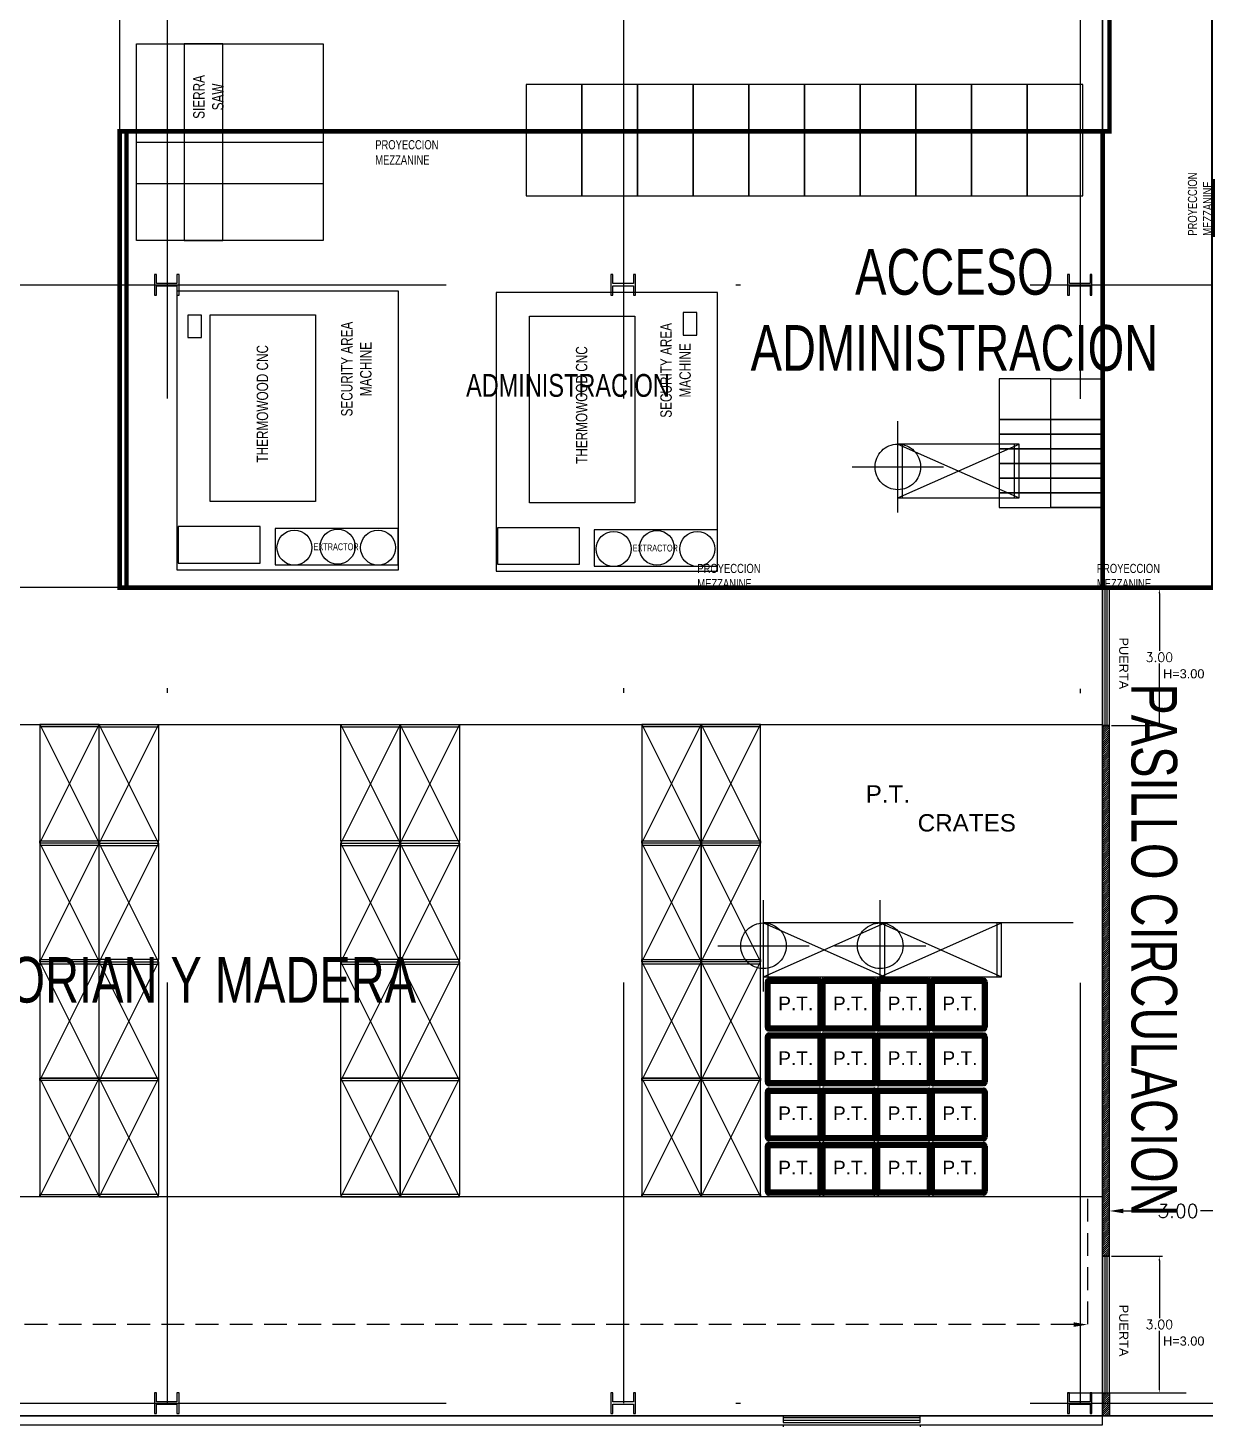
# Model space of a CAD drawing. Header units: millimetres. Extents: x 1263 to 3002, y 1308 to 2683.
# Drawn here: x 1638.27 to 1664.08, y 1352.96 to 1383.45 of the extents above; entities that cross this region are included whole.
import ezdxf

# ---------------------------------------------------------------- set-up
doc = ezdxf.new("R2010")
doc.units = ezdxf.units.MM
doc.header["$PDMODE"] = 34
for name, pattern in [('ACAD_ISO02W100', [15, 12, -3]), ('DASHDOT', [25.4, 12.7, -6.35, 0, -6.35]), ('DASHED2', [0.375, 0.25, -0.125])]:
    doc.linetypes.add(name, pattern=pattern)
for name, color, linetype in [('1- 2', 223, 'Continuous'), ('1- muro de carga', 5, 'Continuous'), ('DIM GENERAL', 1, 'Continuous'), ('ejes', 140, 'DASHDOT'), ('LINEA LIMITE DE ZONIFICACION', 2, 'Continuous'), ('LINEA PROYECCION', 1, 'DASHED2')]:
    doc.layers.add(name, color=color, linetype=linetype)
doc.styles.add('ARRAY BASE$0$Standard', font='arial.ttf')
doc.styles.get("Standard").update_dxf_attribs({"font": 'arial.ttf'})
doc.styles.add('TEXTO GENERAL', font='swissc.ttf', dxfattribs={"width": 0.9, "height": 1})
doc.styles.add('TEXTOS', font='romans.shx')
doc.dimstyles.new('DIM-75P', dxfattribs={"dimtxt": 0.3, "dimasz": 0.3, "dimexe": 0.0675, "dimexo": 0.0468, "dimgap": 0.0375, "dimtad": 0, "dimtih": 1, "dimtoh": 1, "dimzin": 0, "dimdsep": 46, "dimtxsty": 'TEXTOS', "dimcen": 0.3, "dimclrd": 1, "dimclre": 1, "dimclrt": 2, "dimadec": 0, "dimazin": 0, "dimtfac": 1, "dimtmove": 1, "dimatfit": 3, "dimldrblk": 'flecha', "dimfxl": 0.045, "dimtolj": 1, "dimtzin": 0, "dimlwd": -1, "dimlwe": -1, "dimarcsym": 0})

# ---------------------------------------------------------------- blocks, each defined once
blk = doc.blocks.new('malla1x1')
at = {"color": 1, "linetype": 'Continuous', "ltscale": 0.01}
blk.add_lwpolyline([(80.173, 79.605), (0, 79.605), (0, 0), (101.556, 0)], close=True, dxfattribs=at)
blk = doc.blocks.new('planta conjunto')
blk.add_lwpolyline([(121.082, 18.35), (121.082, 18.35)])
at = {"layer": '1- 2', "lineweight": 25}
for points in [[(100.79, 25.012), (100.34, 25.012), (100.34, 25.209), (100.3, 25.209), (100.3, 24.759), (100.34, 24.759), (100.34, 24.964), (100.79, 24.964), (100.79, 24.759), (100.837, 24.759), (100.837, 25.209), (100.79, 25.209), (100.79, 25.012)], [(100.79, 25.012), (100.34, 25.012), (100.34, 25.209), (100.3, 25.209), (100.3, 24.759), (100.34, 24.759), (100.34, 24.964), (100.79, 24.964), (100.79, 24.759), (100.837, 24.759), (100.837, 25.209), (100.79, 25.209), (100.79, 25.012)], [(110.798, 25.012), (110.348, 25.012), (110.348, 25.209), (110.3, 25.209), (110.3, 24.759), (110.348, 24.759), (110.348, 24.964), (110.798, 24.964), (110.798, 24.759), (110.845, 24.759), (110.845, 25.209), (110.798, 25.209), (110.798, 25.012)], [(110.798, 25.012), (110.348, 25.012), (110.348, 25.209), (110.3, 25.209), (110.3, 24.759), (110.348, 24.759), (110.348, 24.964), (110.798, 24.964), (110.798, 24.759), (110.845, 24.759), (110.845, 25.209), (110.798, 25.209), (110.798, 25.012)], [(120.806, 25.012), (120.356, 25.012), (120.356, 25.209), (120.308, 25.209), (120.308, 24.759), (120.356, 24.759), (120.356, 24.964), (120.806, 24.964), (120.806, 24.759), (120.845, 24.759), (120.845, 25.209), (120.806, 25.209), (120.806, 25.012)], [(120.806, 25.012), (120.356, 25.012), (120.356, 25.209), (120.308, 25.209), (120.308, 24.759), (120.356, 24.759), (120.356, 24.964), (120.806, 24.964), (120.806, 24.759), (120.845, 24.759), (120.845, 25.209), (120.806, 25.209), (120.806, 25.012)], [(100.79, 0.502), (100.34, 0.502), (100.34, 0.699), (100.3, 0.699), (100.3, 0.249), (100.34, 0.249), (100.34, 0.454), (100.79, 0.454), (100.79, 0.249), (100.837, 0.249), (100.837, 0.699), (100.79, 0.699), (100.79, 0.502)], [(100.79, 0.502), (100.34, 0.502), (100.34, 0.699), (100.3, 0.699), (100.3, 0.249), (100.34, 0.249), (100.34, 0.454), (100.79, 0.454), (100.79, 0.249), (100.837, 0.249), (100.837, 0.699), (100.79, 0.699), (100.79, 0.502)], [(110.798, 0.502), (110.348, 0.502), (110.348, 0.699), (110.3, 0.699), (110.3, 0.249), (110.348, 0.249), (110.348, 0.454), (110.798, 0.454), (110.798, 0.249), (110.845, 0.249), (110.845, 0.699), (110.798, 0.699), (110.798, 0.502)], [(110.798, 0.502), (110.348, 0.502), (110.348, 0.699), (110.3, 0.699), (110.3, 0.249), (110.348, 0.249), (110.348, 0.454), (110.798, 0.454), (110.798, 0.249), (110.845, 0.249), (110.845, 0.699), (110.798, 0.699), (110.798, 0.502)], [(120.806, 0.502), (120.356, 0.502), (120.356, 0.699), (120.308, 0.699), (120.308, 0.249), (120.356, 0.249), (120.356, 0.454), (120.806, 0.454), (120.806, 0.249), (120.845, 0.249), (120.845, 0.699), (120.806, 0.699), (120.806, 0.502)], [(120.806, 0.502), (120.356, 0.502), (120.356, 0.699), (120.308, 0.699), (120.308, 0.249), (120.356, 0.249), (120.356, 0.454), (120.806, 0.454), (120.806, 0.249), (120.845, 0.249), (120.845, 0.699), (120.806, 0.699), (120.806, 0.502)]]:
    blk.add_lwpolyline(points, dxfattribs=at)
at = {"layer": '1- muro de carga', "lineweight": 25}
blk.add_lwpolyline([(6.09, 0.197), (0.197, 0.197), (0.197, 79.803), (140.923, 79.803), (162.306, 0.197), (7.291, 0.197)], dxfattribs=at)
at = {"layer": 'ejes'}
for p, q in [((100.578, 86.192), (100.578, 0.474)), ((110.578, 86.192), (110.578, 0.474)), ((120.586, 86.184), (120.586, 0.474)), ((-8.01, 24.984), (162.449, 24.984)), ((-8.01, 0.474), (162.449, 0.474))]:
    blk.add_line(p, q, dxfattribs=at)
blk.add_blockref('malla1x1', (60.75, 0.197))
blk = doc.blocks.new('*D52')
at = {"layer": 'Defpoints', "color": 0, "ltscale": 0.01, "transparency": 16777216}
for p in [(1.5, 1.243), (-1.5, 0.15), (1.5, 0.15)]:
    blk.add_point(p, dxfattribs=at)
at = {"layer": 'DIM GENERAL', "color": 1, "ltscale": 0.01, "transparency": 16777216}
for p, q in [((-1.5, 0.197), (-1.5, 1.31)), ((-1.4, 1.243), (-0.138, 1.243)), ((1.4, 1.243), (0.137, 1.243)), ((1.5, 0.197), (1.5, 1.31))]:
    blk.add_line(p, q, dxfattribs=at)
for points in [[(-1.4, 1.226), (-1.4, 1.26), (-1.5, 1.243)], [(1.4, 1.226), (1.4, 1.26), (1.5, 1.243)]]:
    blk.add_solid(points, dxfattribs=at)
at = {"layer": 'DIM GENERAL', "color": 2, "ltscale": 0.01, "transparency": 16777216, "insert": (0, 1.243), "char_height": 0.2, "attachment_point": 5, "rotation": 90, "style": 'TEXTOS'}
blk.add_mtext('\\A1;3.00', dxfattribs=at)
blk = doc.blocks.new('flecha')
at = {"ltscale": 6}
for points in [[(-0.02, 0.03), (-0.11, 0.13), (-0.12, 0.05), (-0.12, 0.21)], [(-0.02, -0.03), (-0.11, -0.13), (-0.12, -0.05), (-0.12, -0.21)]]:
    blk.add_hatch(color=256, dxfattribs=at).paths.add_polyline_path(points)
for p, q in [((0.01, -0.02), (-0.14, 0.24)), ((0.01, 0.02), (-0.14, -0.24)), ((-0.13, 0.24), (-0.13, 0.03)), ((-0.13, 0.03), (-0.1, 0.12)), ((0, 0), (-0.1, 0.12)), ((0, 0), (-0.1, -0.12)), ((-0.13, -0.02), (-0.13, -0.24)), ((-0.13, -0.02), (-0.1, -0.12))]:
    blk.add_line(p, q, dxfattribs=at)
for points in [[(-0.02, 0.03), (-0.11, 0.13), (-0.12, 0.05), (-0.12, 0.21)], [(-0.02, -0.03), (-0.11, -0.13), (-0.12, -0.05), (-0.12, -0.21)]]:
    blk.add_lwpolyline(points, close=True, dxfattribs=at)
blk = doc.blocks.new('ARRAY BASE$0$Rack madera')
for p, q in [((0.002, 0.002), (0.002, 1.302)), ((0.002, 1.302), (0.052, 1.302)), ((2.602, 1.302), (0.002, 0.002)), ((0.002, 1.302), (2.602, 0.002)), ((2.552, 1.302), (0.052, 1.302)), ((0.052, 1.302), (0.052, 0.002)), ((2.552, 0.002), (2.552, 1.302)), ((2.602, 1.302), (2.552, 1.302)), ((2.602, 0.002), (2.602, 1.302)), ((0.052, 0.002), (0.002, 0.002)), ((0.052, 0.002), (2.552, 0.002)), ((2.552, 0.002), (2.602, 0.002))]:
    blk.add_line(p, q)
blk = doc.blocks.new('*D90')
at = {"layer": 'Defpoints', "color": 0, "ltscale": 0.01, "transparency": 16777216}
for p in [(1664.981, 1357.519), (1661.981, 1356.531), (1664.981, 1356.086)]:
    blk.add_point(p, dxfattribs=at)
at = {"layer": 'LINEA LIMITE DE ZONIFICACION', "color": 1, "ltscale": 0.01, "transparency": 16777216}
for p, q in [((1661.981, 1356.578), (1661.981, 1357.586)), ((1662.281, 1357.519), (1662.986, 1357.519)), ((1664.681, 1357.519), (1663.975, 1357.519)), ((1664.981, 1356.132), (1664.981, 1357.586))]:
    blk.add_line(p, q, dxfattribs=at)
for points in [[(1662.281, 1357.569), (1662.281, 1357.469), (1661.981, 1357.519)], [(1664.681, 1357.569), (1664.681, 1357.469), (1664.981, 1357.519)]]:
    blk.add_solid(points, dxfattribs=at)
at = {"layer": 'LINEA LIMITE DE ZONIFICACION', "color": 2, "ltscale": 0.01, "transparency": 16777216, "insert": (1663.481, 1357.519), "char_height": 0.3, "attachment_point": 5, "style": 'TEXTOS'}
blk.add_mtext('\\A1;3.00', dxfattribs=at)
blk = doc.blocks.new('*D76')
at = {"layer": 'Defpoints', "color": 0, "ltscale": 2, "transparency": 16777216}
for p in [(1601.831, 1357.832), (1661.498, 1357.832), (1601.831, 1355.029)]:
    blk.add_point(p, dxfattribs=at)
at = {"layer": 'LINEA PROYECCION', "color": 1, "ltscale": 2, "transparency": 16777216}
for p, q in [((1601.831, 1357.785), (1601.831, 1354.962)), ((1661.498, 1357.785), (1661.498, 1354.962)), ((1602.131, 1355.029), (1631.027, 1355.029)), ((1661.198, 1355.029), (1632.302, 1355.029))]:
    blk.add_line(p, q, dxfattribs=at)
for points in [[(1602.131, 1355.079), (1602.131, 1354.979), (1601.831, 1355.029)], [(1661.198, 1355.079), (1661.198, 1354.979), (1661.498, 1355.029)]]:
    blk.add_solid(points, dxfattribs=at)
at = {"layer": 'LINEA PROYECCION', "color": 2, "ltscale": 2, "transparency": 16777216, "insert": (1631.665, 1355.029), "char_height": 0.3, "attachment_point": 5, "style": 'TEXTOS'}
blk.add_mtext('\\A1;59.67', dxfattribs=at)
blk = doc.blocks.new('rack 01')
at = {"linetype": 'ACAD_ISO02W100'}
for p, q in [((2840.012, 2360.036), (2837.352, 2360.036)), ((2837.352, 2360.036), (2837.352, 2358.856)), ((2840.012, 2358.856), (2837.352, 2360.036)), ((2840.012, 2360.036), (2837.352, 2358.856)), ((2837.452, 2360.036), (2837.452, 2358.856)), ((2839.912, 2360.036), (2839.912, 2358.856)), ((2840.012, 2360.036), (2840.012, 2358.856)), ((2837.352, 2358.856), (2840.012, 2358.856))]:
    blk.add_line(p, q, dxfattribs=at)
blk.add_point((2840.012, 2359.356), dxfattribs=at)
blk = doc.blocks.new('P.T.')
at = {"color": 8, "lineweight": 211}
for p, q in [((1.862, 1.893), (1.862, 2.895)), ((1.912, 2.944), (3.012, 2.944)), ((1.912, 1.894), (1.912, 2.894)), ((1.912, 2.894), (3.012, 2.894)), ((3.012, 2.894), (3.012, 1.894)), ((3.062, 2.894), (3.062, 1.894)), ((3.012, 1.844), (1.905, 1.844)), ((3.012, 1.894), (1.912, 1.894))]:
    blk.add_line(p, q, dxfattribs=at)
for centre, start, end in [((1.912, 2.894), 89.4271, 180), ((3.012, 2.894), 359.4271, 90.5729), ((1.912, 1.894), 179.7135, 278.1297), ((3.012, 1.894), 269.9777, 0.5729)]:
    blk.add_arc(centre, 0.05, start, end, dxfattribs=at)
at = {"lineweight": 211, "insert": (2.114, 2.571), "char_height": 0.3, "attachment_point": 1}
blk.add_mtext_dynamic_manual_height_columns('P.T.', width=1.1, gutter_width=12.5, heights=[0], dxfattribs=at)
blk = doc.blocks.new('ARRAY BASE$0$PUERTA TRANSICION')
at = {"color": 1}
for points in [[(-1.5, 0), (1.5, 0), (1.5, 0.15), (-1.5, 0.15)], [(1.5, 0.05), (1.5, 0.1), (-1.5, 0.1), (-1.5, 0.05)]]:
    blk.add_lwpolyline(points, close=True, dxfattribs=at)
at = {"color": 2, "ltscale": 0.01, "insert": (0.263, 1.323), "char_height": 0.2, "attachment_point": 1, "rotation": 90}
blk.add_mtext_dynamic_manual_height_columns('H=3.00', width=0.44515, gutter_width=12.5, heights=[0], dxfattribs=at)
at = {"insert": (-0.529, 0.563), "char_height": 0.2, "attachment_point": 1, "style": 'ARRAY BASE$0$Standard'}
blk.add_mtext_dynamic_manual_height_columns('\\pxqc;PUERTA', width=1.32555, gutter_width=13.918, heights=[0.278], dxfattribs=at)
at = {"layer": 'DIM GENERAL', "ltscale": 0.01}
dim = blk.add_linear_dim(base=(1.5, 1.243), p1=(-1.5, 0.15), p2=(1.5, 0.15), angle=180, dimstyle='DIM-75P', dxfattribs=at)
dim.commit()
dim.dimension.update_dxf_attribs({"geometry": '*D52', "text_midpoint": (0, 1.243)})

msp = doc.modelspace()

# ---------------------------------------------------------------- hatches: boundary and pattern name
at = {"ltscale": 0.01}
h = msp.add_hatch(dxfattribs=at)
h.set_pattern_fill('ANSI31', color=1, scale=0.01)
h.set_pattern_definition([(45, (451.607445, 1314.403202), (-0.0224506403, 0.0224506403), [])])
h.paths.add_polyline_path([(1661.83062, 1356.53079), (1661.98059, 1356.53079), (1661.98059, 1368.15565), (1661.83062, 1368.15565)])
h = msp.add_hatch(dxfattribs=at)
h.set_pattern_fill('ANSI31', color=1, scale=0.01)
h.set_pattern_definition([(45, (451.607445, 1286.58378), (-0.0224506403, 0.0224506403), [])])
h.paths.add_polyline_path([(1661.98059, 1353.02923), (1661.83059, 1353.02923), (1661.83059, 1353.53079), (1661.98059, 1353.53079)])

# ---------------------------------------------------------------- linework, layer by layer
for p, q in [((1661.83059, 1432.83175), (1661.83059, 1353.02923)), ((1661.83059, 1432.83175), (1661.83059, 1353.02923)), ((1640.28213, 1426.18838), (1640.28213, 1371.18175)), ((1640.28213, 1371.18175), (1606.8306, 1371.18175)), ((1661.18767, 1363.83174), (1654.39511, 1363.83174))]:
    msp.add_line(p, q)
for points in [[(1601.83059, 1352.83175), (1661.83062, 1352.83175), (1661.83062, 1432.83175), (1601.83059, 1432.83175)], [(1661.83059, 1408.49176), (1640.28213, 1408.49176), (1640.28213, 1371.18175), (1661.83059, 1371.18175)], [(1640.64806, 1378.78609), (1640.64806, 1383.10209), (1644.74106, 1383.10209), (1644.74106, 1378.78609)], [(1642.54706, 1378.78609), (1642.54706, 1383.10209), (1641.69456, 1383.10209), (1641.69456, 1378.78609)], [(1650.41597, 1382.20513), (1649.19597, 1382.20513), (1649.19597, 1379.76513), (1650.41597, 1379.76513)], [(1651.63597, 1382.20513), (1650.41597, 1382.20513), (1650.41597, 1379.76513), (1651.63597, 1379.76513)], [(1652.85597, 1382.20513), (1651.63597, 1382.20513), (1651.63597, 1379.76513), (1652.85597, 1379.76513)], [(1654.07597, 1382.20513), (1652.85597, 1382.20513), (1652.85597, 1379.76513), (1654.07597, 1379.76513)], [(1655.29597, 1382.20513), (1654.07597, 1382.20513), (1654.07597, 1379.76513), (1655.29597, 1379.76513)], [(1656.51597, 1382.20513), (1655.29597, 1382.20513), (1655.29597, 1379.76513), (1656.51597, 1379.76513)], [(1657.73597, 1382.20513), (1656.51597, 1382.20513), (1656.51597, 1379.76513), (1657.73597, 1379.76513)], [(1658.95597, 1382.20513), (1657.73597, 1382.20513), (1657.73597, 1379.76513), (1658.95597, 1379.76513)], [(1660.17597, 1382.20513), (1658.95597, 1382.20513), (1658.95597, 1379.76513), (1660.17597, 1379.76513)], [(1661.39597, 1382.20513), (1660.17597, 1382.20513), (1660.17597, 1379.76513), (1661.39597, 1379.76513)], [(1640.64806, 1380.03111), (1640.64806, 1380.94409), (1644.74106, 1380.94409), (1644.74106, 1380.03111)], [(1641.53833, 1377.67638), (1641.53833, 1371.56967), (1646.39184, 1371.56967), (1646.39184, 1377.67638)], [(1648.53623, 1377.64837), (1648.53623, 1371.54166), (1653.38974, 1371.54166), (1653.38974, 1377.64837)], [(1642.07883, 1376.65959), (1642.07883, 1377.15459), (1641.77883, 1377.15459), (1641.77883, 1376.65959)], [(1644.57902, 1373.06969), (1642.26802, 1373.06969), (1642.26802, 1377.15869), (1644.57902, 1377.15869)], [(1652.93399, 1376.71716), (1652.93399, 1377.21216), (1652.63399, 1377.21216), (1652.63399, 1376.71716)], [(1651.57692, 1373.04168), (1649.26592, 1373.04168), (1649.26592, 1377.13068), (1651.57692, 1377.13068)], [(1659.56277, 1374.8626), (1660.69668, 1374.8626), (1660.69668, 1375.75984), (1659.56277, 1375.75984)], [(1661.83059, 1374.8626), (1660.69668, 1374.8626), (1660.69668, 1375.75984), (1661.83059, 1375.75984)], [(1661.83059, 1374.8626), (1659.56277, 1374.8626), (1659.56277, 1372.9359), (1661.83059, 1372.9359)], [(1660.69668, 1374.8626), (1659.56277, 1374.8626), (1659.56277, 1374.54148), (1660.69668, 1374.54148)], [(1660.69668, 1374.8626), (1661.83059, 1374.8626), (1661.83059, 1374.54148), (1660.69668, 1374.54148)], [(1660.69668, 1374.54148), (1659.56277, 1374.54148), (1659.56277, 1374.22037), (1660.69668, 1374.22037)], [(1660.69668, 1374.54148), (1661.83059, 1374.54148), (1661.83059, 1374.22037), (1660.69668, 1374.22037)], [(1660.69668, 1374.22037), (1659.56277, 1374.22037), (1659.56277, 1373.89925), (1660.69668, 1373.89925)], [(1660.69668, 1374.22037), (1661.83059, 1374.22037), (1661.83059, 1373.89925), (1660.69668, 1373.89925)], [(1660.69668, 1373.89925), (1659.56277, 1373.89925), (1659.56277, 1373.57813), (1660.69668, 1373.57813)], [(1660.69668, 1373.89925), (1661.83059, 1373.89925), (1661.83059, 1373.57813), (1660.69668, 1373.57813)], [(1660.69668, 1373.57813), (1659.56277, 1373.57813), (1659.56277, 1373.25702), (1660.69668, 1373.25702)], [(1660.69668, 1373.57813), (1661.83059, 1373.57813), (1661.83059, 1373.25702), (1660.69668, 1373.25702)], [(1660.69668, 1373.25702), (1659.56277, 1373.25702), (1659.56277, 1372.9359), (1660.69668, 1372.9359)], [(1660.69668, 1373.25702), (1661.83059, 1373.25702), (1661.83059, 1372.9359), (1660.69668, 1372.9359)], [(1641.56374, 1371.72016), (1643.36374, 1371.72016), (1643.36374, 1372.52016), (1641.56374, 1372.52016)], [(1643.68851, 1371.67738), (1646.38851, 1371.67738), (1646.38851, 1372.47738), (1643.68851, 1372.47738)], [(1648.56164, 1371.69215), (1650.36164, 1371.69215), (1650.36164, 1372.49215), (1648.56164, 1372.49215)], [(1650.68641, 1371.64938), (1653.38641, 1371.64938), (1653.38641, 1372.44938), (1650.68641, 1372.44938)], [(1661.83058, 1357.83174), (1606.8306, 1357.83174), (1606.8306, 1368.18175), (1661.83058, 1368.18175)]]:
    msp.add_lwpolyline(points, close=True)
at = {"const_width": 0.1}
msp.add_lwpolyline([(1640.28213, 1381.18175), (1640.28213, 1371.18175), (1661.83059, 1371.18175), (1661.83059, 1381.18175)], close=True, dxfattribs=at)
at = {"ltscale": 0.01}
for points in [[(1661.83062, 1356.53079), (1661.98059, 1356.53079), (1661.98059, 1368.15565), (1661.83062, 1368.15565)], [(1661.98059, 1353.02923), (1661.83059, 1353.02923), (1661.83059, 1353.53079), (1661.98059, 1353.53079)]]:
    msp.add_lwpolyline(points, close=True, dxfattribs=at)
for centre in [(1644.11371, 1372.0574), (1645.06095, 1372.0802), (1645.94733, 1372.05748), (1651.11161, 1372.02939), (1652.05885, 1372.05219), (1652.94523, 1372.02947)]:
    msp.add_circle(centre, 0.38257)
at = {"layer": '1- muro de carga', "lineweight": 25}
msp.add_lwpolyline([(1546.83842, 1353.02922), (1540.94584, 1353.02922), (1540.94584, 1432.63428), (1681.67108, 1432.63428), (1703.05435, 1353.02923), (1548.03907, 1353.02923)], dxfattribs=at)
at = {"layer": 'DIM GENERAL', "ltscale": 0.01}
msp.add_line((1661.05652, 1353.53079), (1663.66041, 1353.53079), dxfattribs=at)
at = {"layer": 'LINEA PROYECCION', "ltscale": 2, "const_width": 0.1}
msp.add_lwpolyline([(1640.43213, 1371.18175), (1640.43213, 1381.18175), (1661.98059, 1381.18175), (1661.98059, 1395.14913), (1667.30009, 1395.14913), (1667.30009, 1389.64913), (1664.25484, 1389.64913), (1664.25484, 1371.18175), (1640.43213, 1371.18175)], dxfattribs=at)

# ---------------------------------------------------------------- block references
for name, p in [('planta conjunto', (1540.74837, 1352.83175)), ('P.T.', (1652.60417, 1359.64661)), ('P.T.', (1653.80417, 1359.6471)), ('P.T.', (1655.00417, 1359.6476)), ('P.T.', (1656.20418, 1359.6481)), ('P.T.', (1652.60417, 1358.44647)), ('P.T.', (1653.80418, 1358.44696)), ('P.T.', (1655.00418, 1358.44746)), ('P.T.', (1656.20418, 1358.44796)), ('P.T.', (1652.60417, 1357.23832)), ('P.T.', (1653.80417, 1357.23881)), ('P.T.', (1655.00417, 1357.23931)), ('P.T.', (1656.20418, 1357.23981)), ('P.T.', (1652.60417, 1356.04791)), ('P.T.', (1653.80417, 1356.0484)), ('P.T.', (1655.00417, 1356.0489)), ('P.T.', (1656.20417, 1356.0494))]:
    msp.add_blockref(name, p)
for name, p, rotation in [('rack 01', (4497.35278, 3733.18286), 180), ('ARRAY BASE$0$PUERTA TRANSICION', (1661.83059, 1369.65565), 270), ('rack 01', (4494.40748, 3722.68772), 180), ('rack 01', (4496.96744, 3722.68773), 180), ('ARRAY BASE$0$PUERTA TRANSICION', (1661.83059, 1355.03079), 270), ('ARRAY BASE$0$PUERTA TRANSICION', (1656.3307, 1353.03175), 180)]:
    msp.add_blockref(name, p, dxfattribs=dict(rotation=rotation))
at = {"lineweight": 211, "rotation": 90}
for p in [(1639.83248, 1365.57965), (1653.03249, 1365.57965), (1654.33251, 1365.57965), (1639.83248, 1362.97965), (1653.0325, 1362.97965), (1654.33252, 1362.97965), (1639.83249, 1360.37965), (1653.0325, 1360.37965), (1654.33252, 1360.37965), (1639.83249, 1357.82965), (1653.0325, 1357.82965), (1654.33252, 1357.82965)]:
    msp.add_blockref('ARRAY BASE$0$Rack madera', p, dxfattribs=at)
at = {"lineweight": 211, "xscale": -1, "rotation": 270}
for p in [(1639.82881, 1365.57965), (1645.12881, 1365.57965), (1646.42883, 1365.57965), (1639.82881, 1362.97965), (1645.12881, 1362.97965), (1646.42882, 1362.97965), (1639.8288, 1360.37965), (1645.1288, 1360.37965), (1646.42882, 1360.37965), (1639.8288, 1357.82965), (1645.1288, 1357.82965), (1646.42882, 1357.82965)]:
    msp.add_blockref('ARRAY BASE$0$Rack madera', p, dxfattribs=at)

# ---------------------------------------------------------------- texts
at = {"char_height": 0.25, "attachment_point": 1, "rotation": 90, "style": 'TEXTO GENERAL'}
for s, width, gutter_width, heights, insert in [('\\pxqc;SIERRA\\PSAW', 5.3809735, 12.5, [0], (1641.89348, 1379.24517)), ('\\pxqc;SECURITY AREA\\PMACHINE', 5.3809735, 12.5, [0], (1645.1367, 1373.28059)), ('\\pxqc;SECURITY AREA\\PMACHINE', 5.3809735, 12.5, [0], (1652.1346, 1373.25259)), ('\\pxqc;THERMOWOOD CNC', 3.7524625, 0, [1.89809], (1643.28587, 1373.33429)), ('\\pxqc;THERMOWOOD CNC', 3.7524625, 0, [1.89809], (1650.28377, 1373.30628))]:
    msp.add_mtext_dynamic_manual_height_columns(s, width=width, gutter_width=gutter_width, heights=heights, dxfattribs=dict(at, insert=insert))
at = {"attachment_point": 1, "style": 'TEXTO GENERAL'}
for s, width, gutter_width, heights, insert, char_height in [('ADMINISTRACION', 5.4818667, 0, [2.68137], (1647.8755, 1375.86344), 0.5), ('\\pxqc;EXTRACTOR', 5.3809735, 12.5, [0], (1642.33534, 1372.15144), 0.15), ('\\pxqc;EXTRACTOR', 5.3809735, 12.5, [0], (1649.33324, 1372.12343), 0.15)]:
    msp.add_mtext_dynamic_manual_height_columns(s, width=width, gutter_width=gutter_width, heights=heights, dxfattribs=dict(at, insert=insert, char_height=char_height))
at = {"insert": (1656.25618, 1366.84952), "char_height": 0.38, "attachment_point": 1}
msp.add_mtext_dynamic_manual_height_columns('\\pxi-3,l4,t4;P.T.^ICRATES', width=1.3954355, gutter_width=12.5, heights=[0], dxfattribs=at)
at = {"layer": 'LINEA LIMITE DE ZONIFICACION', "ltscale": 0.01, "style": 'TEXTO GENERAL', "width": 0.9}
msp.add_text('PASILLO CIRCULACION', height=1, rotation=270, dxfattribs=at).set_placement((1662.4628, 1369.08236))
msp.add_text('ALMACEN CORIAN Y MADERA', height=1, dxfattribs=at).set_placement((1631.83158, 1362.08653))
at = {"layer": 'LINEA LIMITE DE ZONIFICACION', "ltscale": 0.01, "insert": (1655.83928, 1380.26888), "char_height": 1, "attachment_point": 1, "style": 'TEXTO GENERAL'}
msp.add_mtext_dynamic_manual_height_columns('\\pxqc;\\PACCESO ADMINISTRACION', width=5.4818667, gutter_width=0, heights=[6.7295], dxfattribs=at)
at = {"layer": 'LINEA PROYECCION', "ltscale": 2, "char_height": 0.2, "attachment_point": 1, "style": 'TEXTO GENERAL'}
for insert in [(1645.88482, 1380.9879), (1652.94551, 1371.70136), (1661.70186, 1371.70136)]:
    msp.add_mtext_dynamic_manual_height_columns('PROYECCION MEZZANINE', width=2.4102633, gutter_width=5, heights=[0], dxfattribs=dict(at, insert=insert))
at = {"layer": 'LINEA PROYECCION', "ltscale": 2, "insert": (1663.69976, 1378.89343), "char_height": 0.2, "attachment_point": 1, "rotation": 90, "style": 'TEXTO GENERAL'}
msp.add_mtext_dynamic_manual_height_columns('PROYECCION MEZZANINE', width=2.4102633, gutter_width=5, heights=[0], dxfattribs=at)

# ---------------------------------------------------------------- dimensions: what is measured, and where the dimension line sits
at = {"layer": 'LINEA LIMITE DE ZONIFICACION', "ltscale": 0.01}
dim = msp.add_linear_dim(base=(1664.98059, 1357.5188), p1=(1661.98059, 1356.53079), p2=(1664.98059, 1356.0855), dimstyle='DIM-75P', dxfattribs=at)
dim.commit()
dim.dimension.update_dxf_attribs({"geometry": '*D90', "text_midpoint": (1663.48059, 1357.5188)})
at = {"layer": 'LINEA PROYECCION', "ltscale": 2}
dim = msp.add_linear_dim(base=(1601.83059, 1355.02923), p1=(1661.49849, 1357.83174), p2=(1601.83059, 1357.83174), dimstyle='DIM-75P', dxfattribs=at)
dim.commit()
dim.dimension.update_dxf_attribs({"geometry": '*D76', "text_midpoint": (1631.66454, 1355.02923)})

doc.saveas('drawing.dxf')
